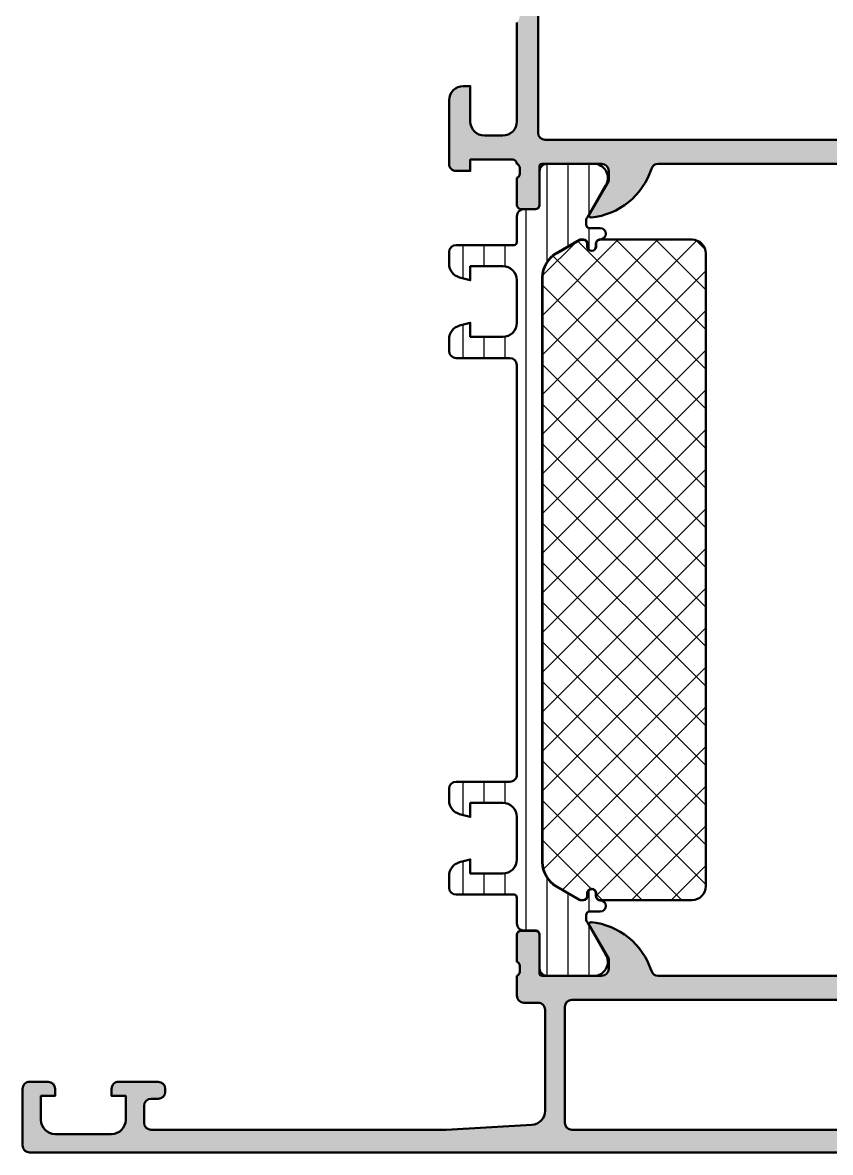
# Model space of a CAD drawing. Extents: x 0 to 122, y 0 to 160.
# Drawn here: x 0 to 57.2, y 0 to 80 of the extents above; entities that cross this region are included whole.
import ezdxf

# ---------------------------------------------------------------- set-up
doc = ezdxf.new("R2010")
doc.units = 0
for name, color, linetype, lineweight in [('0S-Alu contour', 7, 'Continuous', 50), ('0S-Alu hatch', 252, 'Continuous', 25), ('0S-Plastic contour', 254, 'Continuous', 50), ('0S-Plastic hatch', 253, 'Continuous', 25), ('0S-PT contour', 91, 'Continuous', 50), ('0S-PT hatch', 103, 'Continuous', 25)]:
    doc.layers.add(name, color=color, linetype=linetype, lineweight=lineweight)

# ---------------------------------------------------------------- blocks, each defined once
blk = doc.blocks.new('503260__0F27B070_1E75_4C1E_B4FA_50E0575CE926_')
at = {"layer": '0S-Alu hatch'}
h = blk.add_hatch(color=256, dxfattribs=at)
edge = h.paths.add_edge_path()
edge.add_line((92, 89.99999999999999), (92, 86.59999999999998))
edge.add_line((92, 86.59999999999998), (90.9, 85.49999999999997))
edge.add_line((90.9, 85.49999999999997), (90.30000000000001, 85.49999999999997))
edge.add_line((90.30000000000001, 85.49999999999997), (90.30000000000001, 86.99999999999999))
edge.add_arc((89.30000000000001, 86.99999999999999), 1, 0, 90)
edge.add_line((89.30000000000001, 87.99999999999999), (88, 87.99999999999999))
edge.add_arc((88.00000000000001, 86.99999999999999), 1, 90.00000000000081, 180)
edge.add_line((87.00000000000001, 86.99999999999999), (87.00000000000001, 80.99999999999997))
edge.add_arc((87.52500000000003, 80.49999999999997), 0.7250000000000041, 136.3971810272967, 223.6028189727033)
edge.add_line((87.00000000000001, 79.99999999999997), (87.00000000000001, 72.99999999999997))
edge.add_arc((88.00000000000001, 72.99999999999997), 1, 180, 270)
edge.add_line((88.00000000000001, 71.99999999999997), (89.30000000000001, 71.99999999999997))
edge.add_arc((89.30000000000001, 72.99999999999999), 1, 270, 360)
edge.add_line((90.30000000000001, 72.99999999999999), (90.30000000000001, 75.49999999999997))
edge.add_line((90.30000000000001, 75.49999999999997), (90.80000000000001, 75.49999999999997))
edge.add_ellipse((90.80000000000003, 74.49999999999999), major_axis=(-0.9999999999999857, 0), ratio=1, start_angle=180, end_angle=270.0000000000008, ccw=False)
edge.add_line((91.80000000000001, 74.49999999999997), (91.80000000000001, 69.99999999999997))
edge.add_ellipse((91.30000000000003, 69.99999999999996), major_axis=(-0.4999999999999858, 0), ratio=1, start_angle=89.9999999999983, end_angle=180, ccw=False)
edge.add_line((91.3, 69.49999999999997), (90.30000000000001, 69.49999999999997))
edge.add_line((90.30000000000001, 69.49999999999997), (90.30000000000001, 70.29999999999997))
edge.add_line((90.30000000000001, 70.29999999999997), (87.30000000000003, 70.29999999999997))
edge.add_arc((87.30000000000003, 69.99999999999997), 0.2999999999999971, 90, 180)
edge.add_arc((87.10000000000002, 69.71715728752535), 0.2999999999999976, 109.4712206344897, 180)
edge.add_line((86.80000000000003, 69.71715728752535), (86.80000000000001, 69.2828427124746))
edge.add_arc((87.1, 69.2828427124746), 0.2999999999999971, 180, 250.5287793655103)
edge.add_line((87.00000000000001, 68.99999999999999), (87.00000000000001, 67.10000000000002))
edge.add_ellipse((86.69999999999996, 67.10000000000004), major_axis=(-0.300000000000054, 0), ratio=1, start_angle=90.00000000000267, end_angle=180, ccw=False)
edge.add_line((86.69999999999997, 66.79999999999998), (85.71000000000005, 66.79999999999998))
edge.add_ellipse((85.71000000000006, 67.10000000000004), major_axis=(-0.300000000000054, 0), ratio=1, start_angle=0, end_angle=89.99999999999733, ccw=False)
edge.add_line((85.41000000000003, 67.10000000000002), (85.41000000000003, 69.79999999999998))
edge.add_arc((85.21, 69.79999999999998), 0.2000000000000028, 0, 90)
edge.add_line((85.21, 69.99999999999999), (81.00000000000003, 69.99999999999996))
edge.add_arc((81.00000000000003, 69.49999999999994), 0.5, 90, 180)
edge.add_line((80.50000000000001, 69.49999999999994), (80.50000000000001, 68.79999999999995))
edge.add_line((80.50000000000001, 68.79999999999995), (81.88149545762239, 66.4071796769724))
edge.add_ellipse((81.76188021535172, 66.33811978464826), major_axis=(-0.1381197846483035, 0), ratio=1, start_angle=84.37742244921071, end_angle=209.9999999999983, ccw=False)
edge.add_ellipse((82.23822324117383, 71.17660886184781), major_axis=(-5.000000000000049, 0), ratio=1, start_angle=17.748416356070777, end_angle=84.3774224492065, ccw=False)
edge.add_arc((77.00000000000001, 69.49999999999994), 0.4999999999999883, 17.74841635606901, 90)
edge.add_line((77.00000000000001, 69.99999999999996), (45, 69.99999999999991))
edge.add_arc((45, 69.49999999999991), 0.5, 90.00000000000081, 162.2515836439297)
edge.add_ellipse((39.76177675882619, 71.17660886184775), major_axis=(-5.000000000000018, 0), ratio=1, start_angle=95.62257755079372, end_angle=162.2515836439296, ccw=False)
edge.add_ellipse((40.2381197846483, 66.33811978464821), major_axis=(-0.1381197846482883, 0), ratio=1, start_angle=-29.999999999996078, end_angle=95.6225775507956, ccw=False)
edge.add_line((40.11850454237764, 66.40717967697236), (41.50000000000001, 68.79999999999993))
edge.add_line((41.50000000000001, 68.79999999999993), (41.50000000000001, 69.49999999999991))
edge.add_arc((41, 69.49999999999991), 0.5, 0, 90)
edge.add_line((41, 69.99999999999991), (36.79000000000001, 69.99999999999991))
edge.add_arc((36.79000000000001, 69.79999999999994), 0.1999999999999744, 90, 180)
edge.add_line((36.59000000000003, 69.79999999999994), (36.59000000000001, 67.09999999999998))
edge.add_ellipse((36.28999999999996, 67.09999999999998), major_axis=(-0.3000000000000398, 0), ratio=1, start_angle=90, end_angle=180, ccw=False)
edge.add_line((36.28999999999996, 66.79999999999994), (35.30000000000005, 66.79999999999994))
edge.add_ellipse((35.30000000000005, 67.09999999999998), major_axis=(-0.3000000000000398, 0), ratio=1, start_angle=0, end_angle=90, ccw=False)
edge.add_line((35.00000000000001, 67.09999999999998), (35.00000000000001, 68.99999999999994))
edge.add_arc((34.90000000000001, 69.28284271247456), 0.2999999999999999, 289.471220634491, 360)
edge.add_line((35.2, 69.28284271247456), (35.20000000000001, 69.71715728752532))
edge.add_arc((34.90000000000001, 69.71715728752532), 0.2999999999999971, 0, 70.5287793655103)
edge.add_arc((34.70000000000001, 69.99999999999994), 0.3000000000000043, 0, 90)
edge.add_line((34.70000000000001, 70.29999999999995), (31.70000000000001, 70.29999999999994))
edge.add_line((31.70000000000001, 70.29999999999994), (31.70000000000001, 69.49999999999994))
edge.add_line((31.70000000000001, 69.49999999999994), (30.70000000000001, 69.49999999999994))
edge.add_ellipse((30.7, 69.99999999999994), major_axis=(-0.5, 0), ratio=1, start_angle=0, end_angle=90.0000000000004, ccw=False)
edge.add_line((30.20000000000001, 69.99999999999994), (30.20000000000001, 74.49999999999994))
edge.add_ellipse((31.2, 74.49999999999994), major_axis=(-0.9999999999999928, 0), ratio=1, start_angle=269.9999999999996, end_angle=360, ccw=False)
edge.add_line((31.20000000000001, 75.49999999999994), (31.7, 75.49999999999994))
edge.add_line((31.7, 75.49999999999994), (31.7, 72.99999999999996))
edge.add_arc((32.7, 72.99999999999996), 1, 180, 270)
edge.add_line((32.7, 71.99999999999994), (34.00000000000001, 71.99999999999994))
edge.add_arc((34.00000000000001, 72.99999999999994), 1, 270, 360)
edge.add_line((35.00000000000001, 72.99999999999994), (35.00000000000001, 79.99999999999994))
edge.add_arc((34.475, 80.49999999999994), 0.7250000000000041, 316.3971810272967, 403.6028189727033)
edge.add_line((35.00000000000001, 80.99999999999994), (35, 86.99999999999994))
edge.add_arc((34, 86.99999999999994), 1, 0, 90)
edge.add_line((34, 87.99999999999994), (32.7, 87.99999999999994))
edge.add_arc((32.7, 86.99999999999994), 1, 90, 180)
edge.add_line((31.7, 86.99999999999994), (31.7, 85.49999999999994))
edge.add_line((31.7, 85.49999999999994), (31.1, 85.49999999999994))
edge.add_line((31.1, 85.49999999999994), (30, 86.59999999999994))
edge.add_line((30, 86.59999999999994), (30, 89.99999999999994))
edge.add_line((30, 89.99999999999994), (53, 89.99999999999996))
edge.add_arc((53, 90.49999999999994), 0.5, 270, 360)
edge.add_line((53.50000000000001, 90.49999999999994), (53.50000000000001, 159.4999999999999))
edge.add_ellipse((54, 159.4999999999999), major_axis=(-0.4999999999999929, 0), ratio=1, start_angle=270, end_angle=360, ccw=False)
edge.add_line((54, 159.9999999999999), (68, 159.9999999999999))
edge.add_ellipse((68.00000000000001, 159.4999999999999), major_axis=(-0.5, 0), ratio=1, start_angle=180, end_angle=270.00000000000165, ccw=False)
edge.add_line((68.5, 159.4999999999999), (68.5, 90.49999999999994))
edge.add_arc((69, 90.49999999999994), 0.5, 180, 270)
edge.add_line((69, 89.99999999999996), (92, 89.99999999999999))
edge = h.paths.add_edge_path()
edge.add_arc((85, 87.89999999999992), 0.5, 0, 90)
edge.add_line((85, 88.39999999999992), (37, 88.39999999999992))
edge.add_arc((37, 87.89999999999992), 0.5, 90, 180)
edge.add_line((36.5, 87.89999999999992), (36.50000000000001, 72.1999999999999))
edge.add_arc((37.00000000000001, 72.1999999999999), 0.5, 180, 270)
edge.add_line((37.00000000000001, 71.6999999999999), (85, 71.69999999999993))
edge.add_arc((85, 72.19999999999993), 0.5, 270, 360)
edge.add_line((85.5, 72.19999999999993), (85.5, 87.89999999999992))
edge = h.paths.add_edge_path()
edge.add_line((58.50000000000001, 148.6124308125146), (58.5, 147.4999999999999))
edge.add_ellipse((58, 147.4999999999999), major_axis=(-0.5, 0), ratio=1, start_angle=90, end_angle=180, ccw=False)
edge.add_line((58, 146.9999999999999), (56.5, 146.9999999999999))
edge.add_arc((56.5, 146.4999999999999), 0.5, 90, 180)
edge.add_line((56, 146.4999999999999), (56, 90.49999999999994))
edge.add_arc((56.5, 90.49999999999994), 0.5, 180, 270)
edge.add_line((56.5, 89.99999999999994), (65.5, 89.99999999999994))
edge.add_arc((65.5, 90.49999999999994), 0.5, 270, 360)
edge.add_line((66, 90.49999999999994), (66, 146.4999999999999))
edge.add_arc((65.5, 146.4999999999999), 0.5, 0, 90)
edge.add_line((65.5, 146.9999999999999), (64, 146.9999999999999))
edge.add_ellipse((64, 147.4999999999999), major_axis=(-0.5, 0), ratio=1, start_angle=0, end_angle=90, ccw=False)
edge.add_line((63.5, 147.4999999999999), (63.5, 148.6124308125146))
edge.add_ellipse((63.99999999999999, 148.6124308125146), major_axis=(-0.499999999999987, 0), ratio=1, start_angle=311.5278046491897, end_angle=360, ccw=False)
edge.add_arc((61, 151.9999999999999), 4.025000000000007, 311.5278046491879, 588.4721953508122)
edge.add_ellipse((58, 148.6124308125146), major_axis=(-0.5, 0), ratio=1, start_angle=180, end_angle=228.4721953508091, ccw=False)
at = {"layer": '0S-Alu contour', "color": 7}
for points in [[(36.5, 87.89999999999992), (36.50000000000001, 72.1999999999999)], [(35.00000000000001, 72.99999999999994), (35.00000000000001, 79.99999999999994)], [(31.20000000000001, 75.49999999999994), (31.7, 75.49999999999994), (31.7, 72.99999999999996)], [(30.20000000000001, 69.99999999999994), (30.20000000000001, 74.49999999999994)], [(32.7, 71.99999999999994), (34.00000000000001, 71.99999999999994)], [(37.00000000000001, 71.6999999999999), (85, 71.69999999999993)], [(34.70000000000001, 70.29999999999995), (31.70000000000001, 70.29999999999994), (31.70000000000001, 69.49999999999994), (30.70000000000001, 69.49999999999994)], [(35.2, 69.28284271247456), (35.20000000000001, 69.71715728752532)], [(36.59000000000003, 69.79999999999994), (36.59000000000001, 67.09999999999998)], [(41, 69.99999999999991), (36.79000000000001, 69.99999999999991)], [(77.00000000000001, 69.99999999999996), (45, 69.99999999999991)], [(35.00000000000001, 67.09999999999998), (35.00000000000001, 68.99999999999994)], [(40.11850454237764, 66.40717967697236), (41.50000000000001, 68.79999999999993), (41.50000000000001, 69.49999999999991)], [(36.28999999999996, 66.79999999999994), (35.30000000000005, 66.79999999999994)]]:
    blk.add_lwpolyline(points, dxfattribs=at)
at = {"layer": '0S-Alu contour', "color": 7, "extrusion": (0, 0, -1)}
for centre, radius, start, end in [((-31.2, 74.49999999999994), 0.9999999999999928, 0, 90.0000000000004), ((-30.7, 69.99999999999994), 0.5, 269.9999999999996, 0), ((-39.76177675882619, 71.17660886184775), 5.000000000000018, 197.7484163560704, 264.3774224492063), ((-35.30000000000005, 67.09999999999998), 0.3000000000000398, 270, 0), ((-36.28999999999996, 67.09999999999998), 0.3000000000000398, 180, 270), ((-40.2381197846483, 66.33811978464821), 0.1381197846482883, 264.3774224492044, 29.99999999999609)]:
    blk.add_arc(centre, radius, start, end, dxfattribs=at)
at = {"layer": '0S-Alu contour', "color": 7}
for centre, radius, start, end in [((32.7, 72.99999999999996), 1, 180, 270), ((34.00000000000001, 72.99999999999994), 1, 270, 0), ((37.00000000000001, 72.1999999999999), 0.5, 180, 270), ((34.70000000000001, 69.99999999999994), 0.3000000000000043, 0, 90), ((34.90000000000001, 69.71715728752532), 0.2999999999999971, 0, 70.5287793655103), ((36.79000000000001, 69.79999999999994), 0.1999999999999744, 90, 180), ((41, 69.49999999999991), 0.5, 0, 90), ((45, 69.49999999999991), 0.5, 90.00000000000081, 162.2515836439297), ((34.90000000000001, 69.28284271247456), 0.2999999999999999, 289.471220634491, 0)]:
    blk.add_arc(centre, radius, start, end, dxfattribs=at)
blk = doc.blocks.new('503280__3AF89525_41A8_4F9F_9418_64EF4F7E41E2_')
at = {"layer": '0S-Alu hatch'}
h = blk.add_hatch(color=256, dxfattribs=at)
edge = h.paths.add_edge_path()
edge.add_line((121.5, 4.99999636063011), (120.2, 4.999996360630121))
edge.add_arc((120.2, 4.499996360630113), 0.5000000000000142, 90, 180)
edge.add_line((119.7, 4.499996360630113), (119.7, 3.999996360630122))
edge.add_line((119.7, 3.999996360630122), (120.7, 3.999996360630122))
edge.add_line((120.7, 3.999996360630122), (120.7, 2.299996360630121))
edge.add_ellipse((119.7, 2.29999636063011), major_axis=(-0.9999999999999857, 0), ratio=1, start_angle=89.9999999999992, end_angle=180, ccw=False)
edge.add_line((119.7, 1.29999636063012), (115.7, 1.299996360630123))
edge.add_ellipse((115.7, 2.29999636063011), major_axis=(-0.9999999999999877, 0), ratio=1, start_angle=0, end_angle=90.0000000000008, ccw=False)
edge.add_line((114.7, 2.299996360630121), (114.7, 3.999996360630122))
edge.add_line((114.7, 3.999996360630122), (115.7, 3.999996360630122))
edge.add_line((115.7, 3.999996360630122), (115.7, 4.49999636063012))
edge.add_arc((115.2, 4.49999636063012), 0.5, 0, 90)
edge.add_line((115.2, 4.99999636063012), (112.4, 4.999996360630118))
edge.add_arc((112.4, 4.499996360630111), 0.5, 89.99999999999837, 180)
edge.add_line((111.9, 4.499996360630111), (111.9, 4.299996360630123))
edge.add_arc((112.4, 4.29999636063013), 0.5000000000000142, 180, 270)
edge.add_line((112.4, 3.799996360630116), (112.9, 3.799996360630111))
edge.add_ellipse((112.9, 3.29999636063012), major_axis=(-0.4999999999999907, 0), ratio=1, start_angle=180, end_angle=270, ccw=False)
edge.add_line((113.4, 3.299996360630123), (113.4, 2.099996360630122))
edge.add_ellipse((112.9, 2.099996360630117), major_axis=(-0.5, 0), ratio=1, start_angle=90, end_angle=180, ccw=False)
edge.add_line((112.9, 1.599996360630122), (92, 1.599996360630128))
edge.add_line((92, 1.599996360630128), (85.94295020946149, 1.946113491518046))
edge.add_ellipse((86, 2.944484825942026), major_axis=(-1.000000000000003, 0), ratio=1, start_angle=0, end_angle=86.72951207681638, ccw=False)
edge.add_line((85, 2.944484825942019), (85, 10.09999636063015))
edge.add_ellipse((85.5, 10.09999636063015), major_axis=(-0.5, 0), ratio=1, start_angle=270, end_angle=360, ccw=False)
edge.add_line((85.5, 10.59999636063015), (86.49999999999999, 10.59999636063015))
edge.add_arc((86.5, 11.09999636063015), 0.5, 269.9999999999984, 360)
edge.add_line((87, 11.09999636063015), (87, 12.49999636063015))
edge.add_ellipse((87.1, 12.78283907310477), major_axis=(-0.2999999999999925, 0), ratio=1, start_angle=0, end_angle=70.52877936550999, ccw=False)
edge.add_line((86.79999999999998, 12.78283907310477), (86.79999999999998, 13.21715364815553))
edge.add_ellipse((87.1, 13.21715364815553), major_axis=(-0.2999999999999971, 0), ratio=1, start_angle=289.47122063448967, end_angle=360, ccw=False)
edge.add_line((87, 13.49999636063015), (87, 15.39999636063011))
edge.add_arc((86.69999999999996, 15.39999636063011), 0.3000000000000398, 0, 90)
edge.add_line((86.69999999999996, 15.69999636063015), (85.71000000000004, 15.69999636063015))
edge.add_arc((85.71000000000004, 15.3999963606301), 0.3000000000000398, 89.99999999999729, 180)
edge.add_line((85.40999999999998, 15.3999963606301), (85.40999999999998, 12.69999636063015))
edge.add_ellipse((85.21, 12.69999636063014), major_axis=(-0.1999999999999886, 0), ratio=1, start_angle=90, end_angle=180, ccw=False)
edge.add_line((85.21, 12.49999636063015), (81, 12.49999636063016))
edge.add_ellipse((80.99999999999999, 12.99999636063014), major_axis=(-0.4999999999999876, 0), ratio=1, start_angle=0, end_angle=90.00000000000159, ccw=False)
edge.add_line((80.5, 12.99999636063015), (80.5, 13.69999636063015))
edge.add_line((80.5, 13.69999636063015), (81.88149545762236, 16.0928166836577))
edge.add_arc((81.76188021535171, 16.16187657598185), 0.138119784648293, 329.9999999999988, 455.6225775507956)
edge.add_arc((82.23822324117381, 11.32338749878234), 5, 95.62257755079365, 162.2515836439299)
edge.add_ellipse((77, 12.99999636063015), major_axis=(-0.5000000000000067, 0), ratio=1, start_angle=90, end_angle=162.2515836439298, ccw=False)
edge.add_line((77, 12.49999636063015), (45, 12.49999636063014))
edge.add_ellipse((45.00000000000001, 12.99999636063015), major_axis=(-0.5000000000000142, 0), ratio=1, start_angle=17.748416356071175, end_angle=89.9999999999983, ccw=False)
edge.add_arc((39.76177675882619, 11.32338749878232), 5.000000000000003, 17.74841635607014, 84.37742244920646)
edge.add_arc((40.23811978464829, 16.16187657598183), 0.1381197846482989, 84.37742244920473, 209.9999999999969)
edge.add_line((40.11850454237761, 16.09281668365769), (41.49999999999999, 13.69999636063013))
edge.add_line((41.49999999999999, 13.69999636063013), (41.49999999999999, 12.99999636063013))
edge.add_ellipse((40.99999999999999, 12.99999636063013), major_axis=(-0.5, 0), ratio=1, start_angle=90.0000000000008, end_angle=180, ccw=False)
edge.add_line((41, 12.49999636063013), (36.79000000000001, 12.49999636063013))
edge.add_ellipse((36.79000000000001, 12.69999636063013), major_axis=(-0.2000000000000082, 0), ratio=1, start_angle=0, end_angle=90, ccw=False)
edge.add_line((36.59, 12.69999636063013), (36.59, 15.39999636063009))
edge.add_arc((36.28999999999996, 15.39999636063009), 0.3000000000000398, 0, 90)
edge.add_line((36.28999999999996, 15.69999636063013), (35.30000000000004, 15.69999636063013))
edge.add_arc((35.30000000000004, 15.39999636063009), 0.3000000000000398, 90, 180)
edge.add_line((35, 15.39999636063009), (35, 13.49999636063013))
edge.add_ellipse((34.90000000000001, 13.21715364815551), major_axis=(-0.2999999999999959, 0), ratio=1, start_angle=180, end_angle=250.52877936551022, ccw=False)
edge.add_line((35.2, 13.21715364815551), (35.2, 12.78283907310475))
edge.add_ellipse((34.90000000000001, 12.78283907310475), major_axis=(-0.2999999999999971, 0), ratio=1, start_angle=109.47122063448981, end_angle=180, ccw=False)
edge.add_line((35, 12.49999636063013), (35, 11.09999636063014))
edge.add_arc((35.5, 11.09999636063014), 0.5, 180, 270)
edge.add_line((35.5, 10.59999636063014), (36.5, 10.59999636063013))
edge.add_ellipse((36.50000000000001, 10.09999636063014), major_axis=(-0.4999999999999965, 0), ratio=1, start_angle=180, end_angle=270.0000000000008, ccw=False)
edge.add_line((37, 10.09999636063013), (37, 2.944484825942014))
edge.add_ellipse((36.00000000000001, 2.944484825942009), major_axis=(-0.9999999999999928, 0), ratio=1, start_angle=93.27048792318323, end_angle=180, ccw=False)
edge.add_line((36.05704979053852, 1.946113491518036), (30, 1.599996360630121))
edge.add_line((30, 1.599996360630121), (9.099999999999998, 1.599996360630123))
edge.add_ellipse((9.099999999999998, 2.099996360630123), major_axis=(-0.5000000000000002, 0), ratio=1, start_angle=0, end_angle=90, ccw=False)
edge.add_line((8.599999999999998, 2.099996360630122), (8.599999999999996, 3.299996360630121))
edge.add_ellipse((9.099999999999998, 3.29999636063012), major_axis=(-0.5000000000000018, 0), ratio=1, start_angle=270, end_angle=360, ccw=False)
edge.add_line((9.099999999999998, 3.799996360630121), (9.600000000000003, 3.799996360630121))
edge.add_arc((9.600000000000003, 4.29999636063012), 0.4999999999999983, 270.0000000000002, 360)
edge.add_line((10.1, 4.29999636063012), (10.1, 4.499996360630118))
edge.add_arc((9.600000000000003, 4.49999636063012), 0.4999999999999983, 0, 89.9999999999998)
edge.add_line((9.600000000000003, 4.999996360630118), (6.800000000000001, 4.999996360630119))
edge.add_arc((6.8, 4.499996360630118), 0.5, 89.99999999999991, 180)
edge.add_line((6.3, 4.499996360630118), (6.3, 3.99999636063012))
edge.add_line((6.3, 3.99999636063012), (7.300000000000013, 3.99999636063012))
edge.add_line((7.300000000000013, 3.99999636063012), (7.300000000000014, 2.299996360630119))
edge.add_ellipse((6.300000000000015, 2.299996360630116), major_axis=(-0.9999999999999982, 0), ratio=1, start_angle=90, end_angle=180, ccw=False)
edge.add_line((6.300000000000014, 1.299996360630118), (2.299999999999988, 1.299996360630117))
edge.add_ellipse((2.29999999999999, 2.299996360630117), major_axis=(-1, 0), ratio=1, start_angle=0, end_angle=89.99999999999989, ccw=False)
edge.add_line((1.299999999999987, 2.299996360630118), (1.29999999999999, 3.99999636063012))
edge.add_line((1.29999999999999, 3.99999636063012), (2.300000000000002, 3.99999636063012))
edge.add_line((2.300000000000002, 3.99999636063012), (2.300000000000002, 4.499996360630118))
edge.add_arc((1.800000000000001, 4.499996360630118), 0.5000000000000009, 0, 89.99999999999994)
edge.add_line((1.800000000000001, 4.999996360630119), (0.5000000000000027, 4.999996360630118))
edge.add_arc((0.5000000000000026, 4.499996360630118), 0.5, 89.99999999999999, 180)
edge.add_line((2.4e-15, 4.499996360630118), (2.2e-15, 0.4999963606301212))
edge.add_arc((0.5000000000000049, 0.4999963606301235), 0.5000000000000027, 180, 270.0000000000002)
edge.add_line((0.500000000000007, -3.6393698792e-06), (121.5, -3.6393698773e-06))
edge.add_arc((121.5, 0.4999963606301156), 0.4999999999999858, 270, 360)
edge.add_line((122, 0.4999963606301156), (122, 4.49999636063012))
edge.add_arc((121.5, 4.499996360630122), 0.4999999999999858, 0, 90)
edge = h.paths.add_edge_path()
edge.add_line((38.9, 10.79999636063012), (83.1, 10.79999636063013))
edge.add_ellipse((83.1, 10.29999636063012), major_axis=(-0.5, 0), ratio=1, start_angle=180, end_angle=270, ccw=False)
edge.add_line((83.6, 10.29999636063012), (83.6, 2.099996360630127))
edge.add_ellipse((83.1, 2.099996360630127), major_axis=(-0.5, 0), ratio=1, start_angle=90, end_angle=180, ccw=False)
edge.add_line((83.1, 1.599996360630127), (38.9, 1.599996360630119))
edge.add_ellipse((38.9, 2.099996360630119), major_axis=(-0.5, 0), ratio=1, start_angle=0, end_angle=90, ccw=False)
edge.add_line((38.40000000000001, 2.099996360630122), (38.40000000000001, 10.29999636063012))
edge.add_ellipse((38.9, 10.29999636063012), major_axis=(-0.5000000000000036, 0), ratio=1, start_angle=270, end_angle=360, ccw=False)
at = {"layer": '0S-Alu contour', "color": 7}
for points in [[(40.11850454237761, 16.09281668365769), (41.49999999999999, 13.69999636063013), (41.49999999999999, 12.99999636063013)], [(80.5, 12.99999636063015), (80.5, 13.69999636063015), (81.88149545762236, 16.0928166836577)], [(35, 15.39999636063009), (35, 13.49999636063013)], [(36.28999999999996, 15.69999636063013), (35.30000000000004, 15.69999636063013)], [(36.59, 12.69999636063013), (36.59, 15.39999636063009)], [(85.40999999999998, 15.3999963606301), (85.40999999999998, 12.69999636063015)], [(86.69999999999996, 15.69999636063015), (85.71000000000004, 15.69999636063015)], [(87, 13.49999636063015), (87, 15.39999636063011)], [(35.2, 13.21715364815551), (35.2, 12.78283907310475)], [(86.79999999999998, 12.78283907310477), (86.79999999999998, 13.21715364815553)], [(35, 12.49999636063013), (35, 11.09999636063014)], [(41, 12.49999636063013), (36.79000000000001, 12.49999636063013)], [(77, 12.49999636063015), (45, 12.49999636063014)], [(85.21, 12.49999636063015), (81, 12.49999636063016)], [(87, 11.09999636063015), (87, 12.49999636063015)], [(35.5, 10.59999636063014), (36.5, 10.59999636063013)], [(38.9, 10.79999636063012), (83.1, 10.79999636063013)], [(85.5, 10.59999636063015), (86.49999999999999, 10.59999636063015)], [(37, 10.09999636063013), (37, 2.944484825942014)], [(38.40000000000001, 2.099996360630122), (38.40000000000001, 10.29999636063012)], [(83.6, 10.29999636063012), (83.6, 2.099996360630127)], [(85, 2.944484825942019), (85, 10.09999636063015)], [(1.800000000000001, 4.999996360630119), (0.5000000000000027, 4.999996360630118)], [(9.600000000000003, 4.999996360630118), (6.800000000000001, 4.999996360630119)], [(115.2, 4.99999636063012), (112.4, 4.999996360630118)], [(121.5, 4.99999636063011), (120.2, 4.999996360630121)], [(2.4e-15, 4.499996360630118), (2.2e-15, 0.4999963606301212)], [(1.299999999999987, 2.299996360630118), (1.29999999999999, 3.99999636063012), (2.300000000000002, 3.99999636063012), (2.300000000000002, 4.499996360630118)], [(6.3, 4.499996360630118), (6.3, 3.99999636063012), (7.300000000000013, 3.99999636063012), (7.300000000000014, 2.299996360630119)], [(10.1, 4.29999636063012), (10.1, 4.499996360630118)], [(111.9, 4.499996360630111), (111.9, 4.299996360630123)], [(114.7, 2.299996360630121), (114.7, 3.999996360630122), (115.7, 3.999996360630122), (115.7, 4.49999636063012)], [(119.7, 4.499996360630113), (119.7, 3.999996360630122), (120.7, 3.999996360630122), (120.7, 2.299996360630121)], [(122, 0.4999963606301156), (122, 4.49999636063012)], [(8.599999999999998, 2.099996360630122), (8.599999999999996, 3.299996360630121)], [(9.099999999999998, 3.799996360630121), (9.600000000000003, 3.799996360630121)], [(112.4, 3.799996360630116), (112.9, 3.799996360630111)], [(113.4, 3.299996360630123), (113.4, 2.099996360630122)], [(36.05704979053852, 1.946113491518036), (30, 1.599996360630121), (9.099999999999998, 1.599996360630123)], [(112.9, 1.599996360630122), (92, 1.599996360630128), (85.94295020946149, 1.946113491518046)], [(6.300000000000014, 1.299996360630118), (2.299999999999988, 1.299996360630117)], [(83.1, 1.599996360630127), (38.9, 1.599996360630119)], [(119.7, 1.29999636063012), (115.7, 1.299996360630123)], [(0.500000000000007, -3.6393698792e-06), (121.5, -3.6393698773e-06)]]:
    blk.add_lwpolyline(points, dxfattribs=at)
for centre, radius, start, end in [((40.23811978464829, 16.16187657598183), 0.1381197846482989, 84.37742244920473, 209.9999999999969), ((39.76177675882619, 11.32338749878232), 5.000000000000003, 17.74841635607014, 84.37742244920646), ((82.23822324117381, 11.32338749878234), 5, 95.62257755079365, 162.2515836439299), ((81.76188021535171, 16.16187657598185), 0.138119784648293, 329.9999999999988, 95.62257755079555), ((35.30000000000004, 15.39999636063009), 0.3000000000000398, 90, 180), ((36.28999999999996, 15.39999636063009), 0.3000000000000398, 0, 90), ((85.71000000000004, 15.3999963606301), 0.3000000000000398, 89.99999999999729, 180), ((86.69999999999996, 15.39999636063011), 0.3000000000000398, 0, 90), ((35.5, 11.09999636063014), 0.5, 180, 270), ((86.5, 11.09999636063015), 0.5, 269.9999999999984, 0), ((0.5000000000000026, 4.499996360630118), 0.5, 89.99999999999999, 180), ((1.800000000000001, 4.499996360630118), 0.5000000000000009, 0, 89.99999999999994), ((6.8, 4.499996360630118), 0.5, 89.99999999999991, 180), ((9.600000000000003, 4.49999636063012), 0.4999999999999983, 0, 89.9999999999998), ((112.4, 4.499996360630111), 0.5, 89.99999999999837, 180), ((115.2, 4.49999636063012), 0.5, 0, 90), ((120.2, 4.499996360630113), 0.5000000000000142, 90, 180), ((121.5, 4.499996360630122), 0.4999999999999858, 0, 90), ((9.600000000000003, 4.29999636063012), 0.4999999999999983, 270.0000000000002, 0), ((112.4, 4.29999636063013), 0.5000000000000142, 180, 270), ((0.5000000000000049, 0.4999963606301235), 0.5000000000000027, 180, 270.0000000000002), ((121.5, 0.4999963606301156), 0.4999999999999858, 270, 0)]:
    blk.add_arc(centre, radius, start, end, dxfattribs=at)
at = {"layer": '0S-Alu contour', "color": 7, "extrusion": (0, 0, -1)}
for centre, radius, start, end in [((-34.90000000000001, 13.21715364815551), 0.2999999999999959, 109.4712206344898, 180), ((-40.99999999999999, 12.99999636063013), 0.5, 180, 269.9999999999992), ((-45.00000000000001, 12.99999636063015), 0.5000000000000142, 270.0000000000017, 342.2515836439288), ((-77, 12.99999636063015), 0.5000000000000067, 197.7484163560703, 270), ((-80.99999999999999, 12.99999636063014), 0.4999999999999876, 269.9999999999984, 0), ((-87.1, 13.21715364815553), 0.2999999999999971, 0, 70.5287793655103), ((-34.90000000000001, 12.78283907310475), 0.2999999999999971, 180, 250.5287793655102), ((-36.79000000000001, 12.69999636063013), 0.2000000000000082, 270, 0), ((-85.21, 12.69999636063014), 0.1999999999999886, 180, 270), ((-87.1, 12.78283907310477), 0.2999999999999925, 289.47122063449, 0), ((-36.50000000000001, 10.09999636063014), 0.4999999999999965, 89.9999999999992, 180), ((-38.9, 10.29999636063012), 0.5000000000000036, 0, 90), ((-83.1, 10.29999636063012), 0.5, 90, 180), ((-85.5, 10.09999636063015), 0.5, 0, 90), ((-9.099999999999998, 3.29999636063012), 0.5000000000000018, 0, 90), ((-112.9, 3.29999636063012), 0.4999999999999907, 90, 180), ((-36.00000000000001, 2.944484825942009), 0.9999999999999928, 180, 266.7295120768168), ((-86, 2.944484825942026), 1.000000000000003, 273.2704879231836, 0), ((-2.29999999999999, 2.299996360630117), 1, 270.0000000000001, 0), ((-6.300000000000015, 2.299996360630116), 0.9999999999999982, 180, 270.0000000000001), ((-9.099999999999998, 2.099996360630123), 0.5000000000000002, 270, 0), ((-38.9, 2.099996360630119), 0.5, 270, 0), ((-83.1, 2.099996360630127), 0.5, 180, 270), ((-112.9, 2.099996360630117), 0.5, 180, 270), ((-115.7, 2.29999636063011), 0.9999999999999877, 269.9999999999992, 0), ((-119.7, 2.29999636063011), 0.9999999999999857, 180, 270.0000000000008)]:
    blk.add_arc(centre, radius, start, end, dxfattribs=at)
blk = doc.blocks.new('284601__D702CA10_B676_495B_9C9C_FB402F6A4359___01FF9935_EAC8_4130_8A5D_DACFBFB8EF83_')
at = {"layer": '0S-Plastic hatch'}
h = blk.add_hatch(dxfattribs=at)
h.set_pattern_fill('ANSI31', color=256, scale=0.4680000000000001, angle=45, style=0)
h.set_pattern_definition([(90, (0, 0), (-1.4859, 0), [])])
edge = h.paths.add_edge_path()
edge.add_line((30.94117904754908, 61.95332495039711), (31.69999809265166, 61.75000000006046))
edge.add_line((31.69999809265166, 61.75000000006046), (31.69999809265166, 62.75000000006038))
edge.add_line((31.69999809265166, 62.75000000006038), (33.99999809265162, 62.75000000006043))
edge.add_ellipse((33.99999809265165, 61.75000000006042), major_axis=(-1.000000000000007, 0), ratio=1, start_angle=180, end_angle=270.00000000000205, ccw=False)
edge.add_line((34.99999809265166, 61.75000000006042), (34.99999809265165, 58.75000000006043))
edge.add_ellipse((33.99999809265164, 58.75000000006044), major_axis=(-1.000000000000007, 0), ratio=1, start_angle=89.9999999999983, end_angle=180, ccw=False)
edge.add_line((33.99999809265162, 57.75000000006043), (31.69999809265166, 57.75000000006043))
edge.add_line((31.69999809265166, 57.75000000006043), (31.69999809265166, 58.75000000006044))
edge.add_line((31.69999809265166, 58.75000000006044), (30.94117904754912, 58.54667504972386))
edge.add_arc((31.19999809265161, 57.58074922343483), 0.9999999999999568, 104.9999999999991, 180)
edge.add_line((30.19999809265165, 57.58074922343483), (30.19999809265165, 56.75000000006042))
edge.add_arc((30.69999809265163, 56.7500000000604), 0.4999999999999681, 180, 269.9999999999955)
edge.add_line((30.69999809265159, 56.25000000006043), (34.49999809265165, 56.25000000006043))
edge.add_ellipse((34.49999809265165, 55.75000000006043), major_axis=(-0.5, 0), ratio=1, start_angle=180, end_angle=269.9999999999992, ccw=False)
edge.add_line((34.99999809265164, 55.75000000006042), (34.99999809265165, 26.75000000001322))
edge.add_ellipse((34.49999809265167, 26.75000000001324), major_axis=(-0.4999999999999858, 0), ratio=1, start_angle=89.9999999999983, end_angle=180, ccw=False)
edge.add_line((34.49999809265165, 26.25000000001325), (30.69999809265161, 26.25000000001325))
edge.add_arc((30.69999809265162, 25.75000000001329), 0.4999999999999645, 90.00000000000122, 180)
edge.add_line((30.19999809265165, 25.75000000001329), (30.19999809265165, 24.91925077663894))
edge.add_arc((31.19999809265174, 24.91925077663895), 1.000000000000092, 180, 255)
edge.add_line((30.9411790475492, 23.95332495034979), (31.69999809265166, 23.75000000001331))
edge.add_line((31.69999809265166, 23.75000000001331), (31.69999809265166, 24.75000000001323))
edge.add_line((31.69999809265166, 24.75000000001323), (33.99999809265167, 24.75000000001319))
edge.add_ellipse((33.99999809265172, 23.75000000001326), major_axis=(-0.9999999999999324, 0), ratio=1, start_angle=180, end_angle=270.00000000000324, ccw=False)
edge.add_line((34.99999809265165, 23.75000000001326), (34.99999809265165, 20.75000000001325))
edge.add_ellipse((33.99999809265164, 20.75000000001326), major_axis=(-1.000000000000007, 0), ratio=1, start_angle=90.0000000000004, end_angle=180, ccw=False)
edge.add_line((33.99999809265165, 19.75000000001324), (31.69999809265165, 19.75000000001325))
edge.add_line((31.69999809265165, 19.75000000001325), (31.69999809265165, 20.75000000001325))
edge.add_line((31.69999809265165, 20.75000000001325), (30.94117904754911, 20.54667504967663))
edge.add_arc((31.19999809265164, 19.58074922338758), 0.9999999999999831, 105.0000000000008, 180)
edge.add_line((30.19999809265165, 19.58074922338758), (30.19999809265165, 18.75000000001319))
edge.add_arc((30.69999809265165, 18.75000000001319), 0.4999999999999929, 180, 269.9999999999992)
edge.add_line((30.69999809265164, 18.25000000001319), (34.79999809265167, 18.25000000001325))
edge.add_ellipse((34.79999809265164, 18.05000000001324), major_axis=(-0.200000000000017, 0), ratio=1, start_angle=180, end_angle=269.9999999999898, ccw=False)
edge.add_line((34.99999809265165, 18.05000000001323), (34.99999809265165, 16.20999432110374))
edge.add_arc((35.49999541374934, 16.20999432110374), 0.4999973210976876, 180, 270.0003069820253)
edge.add_line((35.49999809265853, 15.70999700001323), (36.31032942599188, 15.70999700001323))
edge.add_ellipse((36.31032942599189, 15.40999700001322), major_axis=(-0.3000000000000078, 0), ratio=1, start_angle=180, end_angle=270.00000000000136, ccw=False)
edge.add_line((36.61032942599189, 15.40999700001322), (36.60999747559487, 13.00999861707694))
edge.add_arc((37.10999345303349, 13.00999597745186), 0.4999959774455904, 179.9996975182267, 270.0003024811842)
edge.add_line((37.10999609265855, 12.51000000001323), (40.58653759075804, 12.51000000001323))
edge.add_arc((40.44422694176668, 13.49981807473608), 0.9999960709244707, 278.1816080518999, 392.7270160998406)
edge.add_line((41.28547959075802, 14.04045300001323), (39.96696246830072, 16.3241919597886))
edge.add_ellipse((40.39997443895861, 16.57419118794105), major_axis=(-0.4999989808088117, 0), ratio=1, start_angle=-0.005775123617581812, end_angle=29.999965299035125, ccw=False)
edge.add_line((39.8999754606897, 16.57424158529915), (39.89999809266107, 16.79999999999567))
edge.add_ellipse((40.14999809267854, 16.79999999999576), major_axis=(-0.2500000000174793, 0), ratio=1, start_angle=270.0000000000065, end_angle=360, ccw=False)
edge.add_line((40.14999809267851, 17.05000000001324), (40.90040473204264, 17.05000000001326))
edge.add_arc((40.90040473204264, 17.44925907313001), 0.3992590731167524, 270, 450)
edge.add_ellipse((40.90040473204258, 18.15000000001329), major_axis=(-0.3014818537665249, 0), ratio=1, start_angle=0, end_angle=90.00000000001222, ccw=False)
edge.add_line((40.59892287827605, 18.1500000000133), (40.59892287827606, 18.35057079529949))
edge.add_arc((40.2994936735623, 18.35057079529947), 0.2994292047137676, 0, 180)
edge.add_line((40.00006446884852, 18.35057079529947), (40.00006446884853, 18.1500000000132))
edge.add_ellipse((39.70006446884859, 18.15000000001321), major_axis=(-0.2999999999999403, 0), ratio=1, start_angle=93.3936392714532, end_angle=180, ccw=False)
edge.add_line((39.71782313473702, 17.85052607830077), (39.53498528319112, 17.85052607830071))
edge.add_ellipse((39.53498528319137, 18.05052607830072), major_axis=(-0.2000000000000099, 0), ratio=1, start_angle=59.99999999993321, end_angle=89.99999999992878, ccw=False)
edge.add_line((39.43498528319116, 17.87732099754394), (37.79999809265166, 18.82128129212345))
edge.add_ellipse((38.79999809265161, 20.55333209969231), major_axis=(-1.999999999999953, 0), ratio=1, start_angle=0, end_angle=60.00000000000108, ccw=False)
edge.add_line((36.79999809265165, 20.55333209969232), (36.79999809265166, 61.94666790038141))
edge.add_ellipse((38.79999809265159, 61.94666790038137), major_axis=(-1.999999999999921, 0), ratio=1, start_angle=299.9999999999996, end_angle=360, ccw=False)
edge.add_line((37.79999809265163, 63.67871870795019), (39.43498528319119, 64.6226790025299))
edge.add_ellipse((39.53498528319109, 64.44947392177302), major_axis=(-0.1999999999999466, 0), ratio=1, start_angle=269.9999999999654, end_angle=299.999999999974, ccw=False)
edge.add_line((39.53498528319121, 64.64947392177297), (39.71782313473701, 64.64947392177292))
edge.add_ellipse((39.70006446884856, 64.35000000006046), major_axis=(-0.2999999999999793, 0), ratio=1, start_angle=180, end_angle=266.60636072854317, ccw=False)
edge.add_line((40.00006446884853, 64.35000000006048), (40.00006446884854, 64.14942920477421))
edge.add_arc((40.2994936735623, 64.14942920477421), 0.2994292047137605, 180, 360)
edge.add_line((40.59892287827606, 64.14942920477421), (40.59892287827606, 64.3500000000604))
edge.add_ellipse((40.90040473204261, 64.35000000006033), major_axis=(-0.3014818537665533, 0), ratio=1, start_angle=269.9999999999946, end_angle=360, ccw=False)
edge.add_arc((40.90040473204264, 65.05074092694366), 0.3992590731167524, 270, 450)
edge.add_line((40.90040473204264, 65.45000000006041), (40.14999809267855, 65.45000000006044))
edge.add_ellipse((40.14999809267854, 65.70000000007792), major_axis=(-0.2500000000174793, 0), ratio=1, start_angle=0, end_angle=90.00000000000318, ccw=False)
edge.add_line((39.89999809266106, 65.70000000007794), (39.89997546068971, 65.9257584147748))
edge.add_ellipse((40.39997545817731, 65.92580853908859), major_axis=(-0.500000000000053, 0), ratio=1, start_angle=-29.999996599344797, end_angle=0.005743823234126921, ccw=False)
edge.add_line((39.96696274144689, 66.17580851338818), (41.28547959075802, 68.45954700006044))
edge.add_arc((40.44422694176669, 69.00018192533757), 0.9999960709244565, 327.27298390016, 441.8183919481008)
edge.add_line((40.58653759075803, 69.9900000000604), (37.10999609265856, 69.9900000000604))
edge.add_arc((37.10999345303348, 69.49000402262178), 0.4999959774455975, 89.99969751881414, 180.0003024817733)
edge.add_line((36.60999747559485, 69.4900013829916), (36.61032942599189, 67.09000300006043))
edge.add_ellipse((36.31032942599189, 67.09000300006042), major_axis=(-0.3000000000000043, 0), ratio=1, start_angle=90, end_angle=180, ccw=False)
edge.add_line((36.31032942599189, 66.79000300006042), (35.49999809265853, 66.79000300006044))
edge.add_arc((35.49999541374935, 66.29000567896992), 0.4999973210976948, 89.99969301797543, 180)
edge.add_line((34.99999809265165, 66.29000567896992), (34.99999809265165, 64.45000000006047))
edge.add_ellipse((34.79999809265163, 64.45000000006041), major_axis=(-0.2000000000000242, 0), ratio=1, start_angle=90.00000000000409, end_angle=180, ccw=False)
edge.add_line((34.79999809265164, 64.2500000000604), (30.69999809265163, 64.25000000006045))
edge.add_arc((30.69999809265164, 63.75000000006046), 0.4999999999999858, 90.00000000000122, 180)
edge.add_line((30.19999809265165, 63.75000000006046), (30.19999809265165, 62.91925077668608))
edge.add_arc((31.19999809265156, 62.9192507766861), 0.999999999999904, 180, 255.0000000000013)
at = {"layer": '0S-Plastic contour', "color": 7}
for points in [[(40.58653759075803, 69.9900000000604), (37.10999609265856, 69.9900000000604)], [(36.60999747559485, 69.4900013829916), (36.61032942599189, 67.09000300006043)], [(39.96696274144689, 66.17580851338818), (41.28547959075802, 68.45954700006044)], [(36.31032942599189, 66.79000300006042), (35.49999809265853, 66.79000300006044)], [(34.99999809265165, 66.29000567896992), (34.99999809265165, 64.45000000006047)], [(39.89999809266106, 65.70000000007794), (39.89997546068971, 65.9257584147748)], [(40.90040473204264, 65.45000000006041), (40.14999809267855, 65.45000000006044)], [(34.79999809265164, 64.2500000000604), (30.69999809265163, 64.25000000006045)], [(37.79999809265163, 63.67871870795019), (39.43498528319119, 64.6226790025299)], [(39.53498528319121, 64.64947392177297), (39.71782313473701, 64.64947392177292)], [(40.00006446884853, 64.35000000006048), (40.00006446884854, 64.14942920477421)], [(40.59892287827606, 64.14942920477421), (40.59892287827606, 64.3500000000604)], [(30.19999809265165, 63.75000000006046), (30.19999809265165, 62.91925077668608)], [(30.94117904754908, 61.95332495039711), (31.69999809265166, 61.75000000006046), (31.69999809265166, 62.75000000006038), (33.99999809265162, 62.75000000006043)], [(34.99999809265166, 61.75000000006042), (34.99999809265165, 58.75000000006043)], [(36.79999809265165, 20.55333209969232), (36.79999809265166, 61.94666790038141)], [(33.99999809265162, 57.75000000006043), (31.69999809265166, 57.75000000006043), (31.69999809265166, 58.75000000006044), (30.94117904754912, 58.54667504972386)], [(30.19999809265165, 57.58074922343483), (30.19999809265165, 56.75000000006042)], [(30.69999809265159, 56.25000000006043), (34.49999809265165, 56.25000000006043)], [(34.99999809265164, 55.75000000006042), (34.99999809265165, 26.75000000001322)], [(30.19999809265165, 25.75000000001329), (30.19999809265165, 24.91925077663894)], [(34.49999809265165, 26.25000000001325), (30.69999809265161, 26.25000000001325)], [(30.9411790475492, 23.95332495034979), (31.69999809265166, 23.75000000001331), (31.69999809265166, 24.75000000001323), (33.99999809265167, 24.75000000001319)], [(34.99999809265165, 23.75000000001326), (34.99999809265165, 20.75000000001325)], [(33.99999809265165, 19.75000000001324), (31.69999809265165, 19.75000000001325), (31.69999809265165, 20.75000000001325), (30.94117904754911, 20.54667504967663)], [(30.19999809265165, 19.58074922338758), (30.19999809265165, 18.75000000001319)], [(39.43498528319116, 17.87732099754394), (37.79999809265166, 18.82128129212345)], [(30.69999809265164, 18.25000000001319), (34.79999809265167, 18.25000000001325)], [(34.99999809265165, 18.05000000001323), (34.99999809265165, 16.20999432110374)], [(39.71782313473702, 17.85052607830077), (39.53498528319112, 17.85052607830071)], [(40.00006446884852, 18.35057079529947), (40.00006446884853, 18.1500000000132)], [(40.59892287827605, 18.1500000000133), (40.59892287827606, 18.35057079529949)], [(40.14999809267851, 17.05000000001324), (40.90040473204264, 17.05000000001326)], [(39.8999754606897, 16.57424158529915), (39.89999809266107, 16.79999999999567)], [(41.28547959075802, 14.04045300001323), (39.96696246830072, 16.3241919597886)], [(35.49999809265853, 15.70999700001323), (36.31032942599188, 15.70999700001323)], [(36.61032942599189, 15.40999700001322), (36.60999747559487, 13.00999861707694)], [(37.10999609265855, 12.51000000001323), (40.58653759075804, 12.51000000001323)]]:
    blk.add_lwpolyline(points, dxfattribs=at)
for centre, radius, start, end in [((37.10999345303348, 69.49000402262178), 0.4999959774455975, 89.99969751881414, 180.0003024817733), ((40.44422694176669, 69.00018192533757), 0.9999960709244565, 327.27298390016, 81.81839194810085), ((35.49999541374935, 66.29000567896992), 0.4999973210976948, 89.99969301797543, 180), ((40.90040473204264, 65.05074092694366), 0.3992590731167524, 270, 90), ((30.69999809265164, 63.75000000006046), 0.4999999999999858, 90.00000000000122, 180), ((40.2994936735623, 64.14942920477421), 0.2994292047137605, 180, 0), ((31.19999809265156, 62.9192507766861), 0.999999999999904, 180, 255.0000000000013), ((31.19999809265161, 57.58074922343483), 0.9999999999999568, 104.9999999999991, 180), ((30.69999809265163, 56.7500000000604), 0.4999999999999681, 180, 269.9999999999955), ((30.69999809265162, 25.75000000001329), 0.4999999999999645, 90.00000000000122, 180), ((31.19999809265174, 24.91925077663895), 1.000000000000092, 180, 255), ((31.19999809265164, 19.58074922338758), 0.9999999999999831, 105.0000000000008, 180), ((30.69999809265165, 18.75000000001319), 0.4999999999999929, 180, 269.9999999999992), ((40.2994936735623, 18.35057079529947), 0.2994292047137676, 0, 180), ((40.90040473204264, 17.44925907313001), 0.3992590731167524, 270, 90), ((35.49999541374934, 16.20999432110374), 0.4999973210976876, 180, 270.0003069820253), ((40.44422694176668, 13.49981807473608), 0.9999960709244707, 278.1816080518999, 32.72701609984063), ((37.10999345303349, 13.00999597745186), 0.4999959774455904, 179.9996975182267, 270.0003024811842)]:
    blk.add_arc(centre, radius, start, end, dxfattribs=at)
at = {"layer": '0S-Plastic contour', "color": 7, "extrusion": (0, 0, -1)}
for centre, radius, start, end in [((-36.31032942599189, 67.09000300006042), 0.3000000000000043, 180, 270), ((-40.39997545817731, 65.92580853908859), 0.500000000000053, 359.9942561767659, 29.99999659934472), ((-40.14999809267854, 65.70000000007792), 0.2500000000174793, 269.9999999999968, 0), ((-34.79999809265163, 64.45000000006041), 0.2000000000000242, 180, 269.9999999999959), ((-39.53498528319109, 64.44947392177302), 0.1999999999999466, 60.00000000002597, 90.00000000003462), ((-39.70006446884856, 64.35000000006046), 0.2999999999999793, 93.39363927145683, 180), ((-40.90040473204261, 64.35000000006033), 0.3014818537665533, 0, 90.00000000000541), ((-38.79999809265159, 61.94666790038137), 1.999999999999921, 0, 60.00000000000039), ((-33.99999809265165, 61.75000000006042), 1.000000000000007, 89.99999999999797, 180), ((-33.99999809265164, 58.75000000006044), 1.000000000000007, 180, 270.0000000000017), ((-34.49999809265165, 55.75000000006043), 0.5, 90.00000000000081, 180), ((-34.49999809265167, 26.75000000001324), 0.4999999999999858, 180, 270.0000000000017), ((-33.99999809265172, 23.75000000001326), 0.9999999999999324, 89.99999999999675, 180), ((-33.99999809265164, 20.75000000001326), 1.000000000000007, 180, 269.9999999999996), ((-38.79999809265161, 20.55333209969231), 1.999999999999953, 299.9999999999989, 0), ((-34.79999809265164, 18.05000000001324), 0.200000000000017, 90.00000000001017, 180), ((-39.53498528319137, 18.05052607830072), 0.2000000000000099, 270.0000000000712, 300.0000000000669), ((-39.70006446884859, 18.15000000001321), 0.2999999999999403, 180, 266.6063607285468), ((-40.90040473204258, 18.15000000001329), 0.3014818537665249, 269.9999999999878, 0), ((-40.14999809267854, 16.79999999999576), 0.2500000000174793, 0, 89.99999999999349), ((-40.39997443895861, 16.57419118794105), 0.4999989808088117, 330.000034700965, 0.0057751236175716), ((-36.31032942599189, 15.40999700001322), 0.3000000000000078, 89.99999999999864, 180)]:
    blk.add_arc(centre, radius, start, end, dxfattribs=at)
blk = doc.blocks.new('504320__5867B817_1306_4AEB_81B6_7FF1C81523B9_')
at = {"layer": '0S-PT hatch'}
h = blk.add_hatch(dxfattribs=at)
h.set_pattern_fill('ANSI37', color=256, scale=0.625, angle=90, style=0)
h.set_pattern_definition([(135, (0, 0), (-1.403165018917055, -1.403165018917055), []), (225, (0, 0), (1.403165018917055, -1.403165018917055), [])])
edge = h.paths.add_edge_path()
edge.add_arc((47.39999809265167, 63.65020331975589), 0.9799999999999685, 0, 90.000000001002)
edge.add_line((47.39999809263454, 64.63020331975586), (40.90040473204277, 64.63020331970874))
edge.add_arc((40.90040473204272, 64.34979668031771), 0.2804066393910318, 89.99999999998983, 180)
edge.add_line((40.61999809265169, 64.34979668031772), (40.61999809265167, 64.14922588507869))
edge.add_ellipse((40.3000312807501, 64.14922588507869), major_axis=(-0.3199668119015655, 0), ratio=1, start_angle=0, end_angle=180, ccw=False)
edge.add_line((39.98006446884854, 64.14922588507869), (39.98006446884853, 64.34979668036493))
edge.add_arc((39.70006446884853, 64.34979668036493), 0.2800000000000011, 0, 86.48721293595104)
edge.add_line((39.71722043232019, 64.62927060207743), (39.53498528319118, 64.62927060207743))
edge.add_arc((39.53498528319121, 64.44927060207749), 0.1799999999999358, 90.00000000000905, 120.0000000000078)
edge.add_line((39.44498528319122, 64.60515517475862), (37.80999809265165, 63.66119488017906))
edge.add_arc((38.79999809265167, 61.94646458068588), 1.980000000000003, 120.0000000000004, 180)
edge.add_line((36.81999809265168, 61.94646458068588), (36.81999809265165, 20.55312877999683))
edge.add_arc((38.79999809265163, 20.55312877999684), 1.979999999999982, 180, 240.0000000000003)
edge.add_line((37.80999809265165, 18.83839848050365), (39.44498528319119, 17.89443818592408))
edge.add_arc((39.53498528319119, 18.05032275860527), 0.1799999999999919, 239.9999999999999, 270)
edge.add_line((39.53498528319119, 17.87032275860528), (39.71722043232009, 17.87032275860528))
edge.add_arc((39.70006446884854, 18.14979668031777), 0.2799999999999938, 273.5127870640273, 360)
edge.add_line((39.98006446884853, 18.14979668031777), (39.98006446884853, 18.35036747560401))
edge.add_ellipse((40.2994936735623, 18.35036747560401), major_axis=(-0.3194292047137636, 0), ratio=1, start_angle=180, end_angle=360, ccw=False)
edge.add_line((40.61892287827606, 18.35036747560401), (40.61892287827606, 18.14979668031777))
edge.add_arc((40.89892287827606, 18.14979668031776), 0.2800000000000082, 180, 269.9999999999971)
edge.add_line((40.89892287827605, 17.86979668031776), (47.39999809265165, 17.86979668031776))
edge.add_arc((47.39999809265165, 18.84979668031775), 0.9799999999999968, 270, 360)
edge.add_line((48.37999809265165, 18.84979668031775), (48.37999809265165, 63.65020331975589))
at = {"layer": '0S-PT contour', "color": 7}
for points in [[(39.44498528319122, 64.60515517475862), (37.80999809265165, 63.66119488017906)], [(39.71722043232019, 64.62927060207743), (39.53498528319118, 64.62927060207743)], [(39.98006446884854, 64.14922588507869), (39.98006446884853, 64.34979668036493)], [(40.61999809265169, 64.34979668031772), (40.61999809265167, 64.14922588507869)], [(47.39999809263454, 64.63020331975586), (40.90040473204277, 64.63020331970874)], [(48.37999809265165, 18.84979668031775), (48.37999809265165, 63.65020331975589)], [(36.81999809265168, 61.94646458068588), (36.81999809265165, 20.55312877999683)], [(37.80999809265165, 18.83839848050365), (39.44498528319119, 17.89443818592408)], [(39.53498528319119, 17.87032275860528), (39.71722043232009, 17.87032275860528)], [(39.98006446884853, 18.14979668031777), (39.98006446884853, 18.35036747560401)], [(40.61892287827606, 18.35036747560401), (40.61892287827606, 18.14979668031777)], [(40.89892287827605, 17.86979668031776), (47.39999809265165, 17.86979668031776)]]:
    blk.add_lwpolyline(points, dxfattribs=at)
for centre, radius, start, end in [((39.53498528319121, 64.44927060207749), 0.1799999999999358, 90.00000000000905, 120.0000000000078), ((39.70006446884853, 64.34979668036493), 0.2800000000000011, 0, 86.48721293595104), ((40.90040473204272, 64.34979668031771), 0.2804066393910318, 89.99999999998983, 180), ((47.39999809265167, 63.65020331975589), 0.9799999999999685, 0, 90.000000001002), ((38.79999809265167, 61.94646458068588), 1.980000000000003, 120.0000000000004, 180), ((38.79999809265163, 20.55312877999684), 1.979999999999982, 180, 240.0000000000003), ((47.39999809265165, 18.84979668031775), 0.9799999999999968, 270, 0), ((39.53498528319119, 18.05032275860527), 0.1799999999999919, 239.9999999999999, 270), ((39.70006446884854, 18.14979668031777), 0.2799999999999938, 273.5127870640273, 0), ((40.89892287827606, 18.14979668031776), 0.2800000000000082, 180, 269.9999999999971)]:
    blk.add_arc(centre, radius, start, end, dxfattribs=at)
at = {"layer": '0S-PT contour', "color": 7, "extrusion": (0, 0, -1)}
for centre, radius, start, end in [((-40.3000312807501, 64.14922588507869), 0.3199668119015655, 180, 0), ((-40.2994936735623, 18.35036747560401), 0.3194292047137637, 0, 180)]:
    blk.add_arc(centre, radius, start, end, dxfattribs=at)
blk = doc.blocks.new('504320__676FE550_EE4C_4887_A658_6A89FE938772_')
at = {"layer": '0S-Alu contour', "color": 7}
for name in ['503260__0F27B070_1E75_4C1E_B4FA_50E0575CE926_', '503280__3AF89525_41A8_4F9F_9418_64EF4F7E41E2_']:
    blk.add_blockref(name, (0, 0), dxfattribs=at)
at = {"layer": '0S-Plastic contour', "color": 7}
blk.add_blockref('284601__D702CA10_B676_495B_9C9C_FB402F6A4359___01FF9935_EAC8_4130_8A5D_DACFBFB8EF83_', (0, 0), dxfattribs=at)
at = {"layer": '0S-PT contour', "color": 7}
blk.add_blockref('504320__5867B817_1306_4AEB_81B6_7FF1C81523B9_', (0, 0), dxfattribs=at)

msp = doc.modelspace()

# ---------------------------------------------------------------- block references
at = {"layer": '0S-Alu contour', "color": 7}
msp.add_blockref('504320__676FE550_EE4C_4887_A658_6A89FE938772_', (0, 0), dxfattribs=at)

doc.saveas('drawing.dxf')
